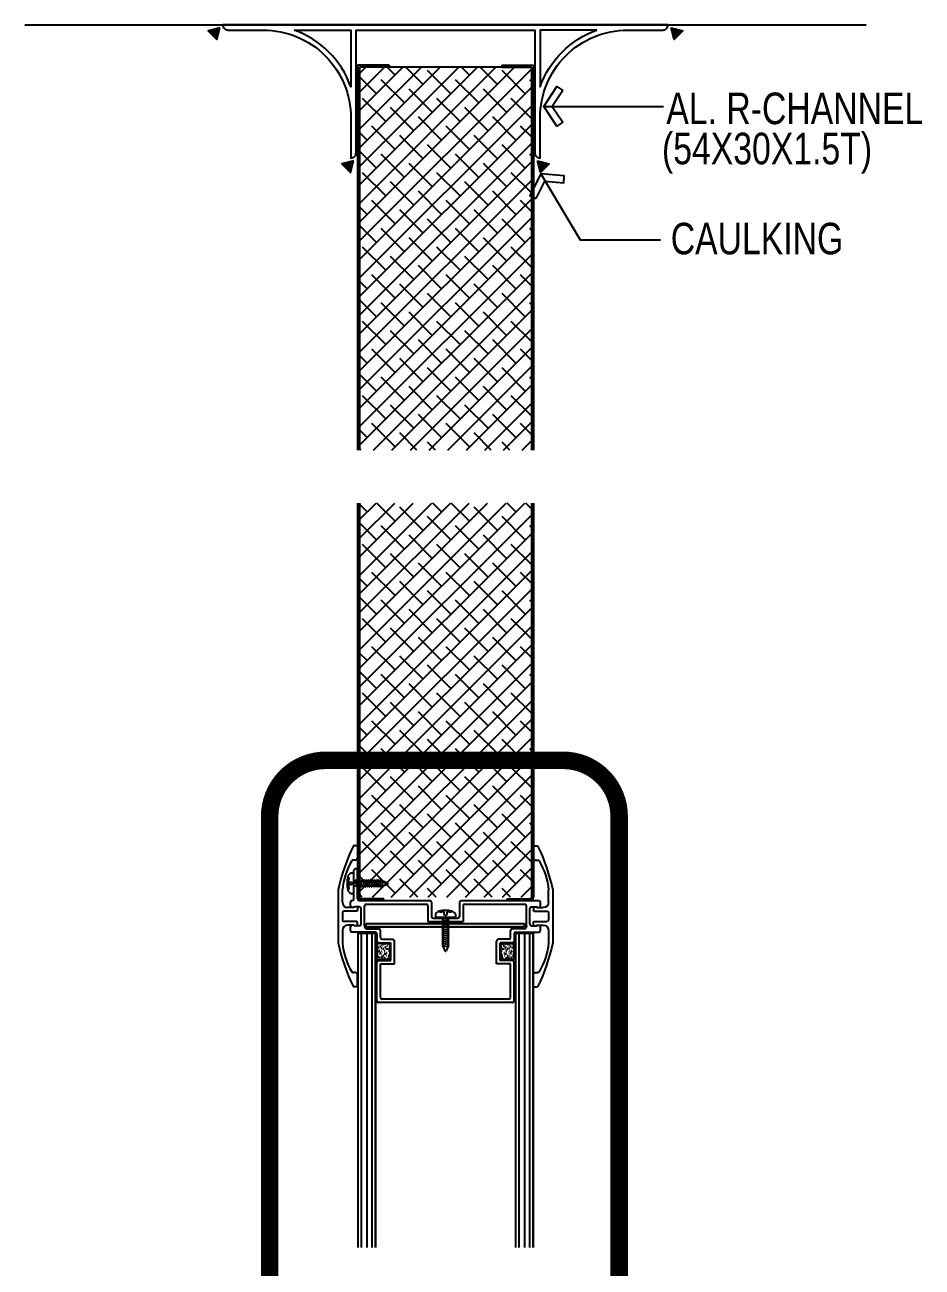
# Model space of a CAD drawing. Header units: millimetres. Extents: x 761574 to 813627, y -447408 to -384263.
# Drawn here: x 811753.2 to 812009.2, y -385376.7 to -385022.3 of the extents above; entities that cross this region are included whole.
import ezdxf

# ---------------------------------------------------------------- set-up
doc = ezdxf.new("R2010")
doc.units = ezdxf.units.MM
doc.header["$LTSCALE"] = 500
doc.linetypes.add('CENTER', pattern=[2, 1.25, -0.25, 0.25, -0.25])
doc.linetypes.add('HIDDEN', pattern=[9.525, 6.35, -3.175])
for name, color, linetype in [('2', 2, 'Continuous'), ('3', 3, 'Continuous'), ('5', 5, 'Continuous'), ('ACCY', 5, 'Continuous'), ('DIM', 7, 'Continuous'), ('DM', 4, 'Continuous'), ('SYM-1', 6, 'Continuous'), ('TEXT', 7, 'Continuous'), ('TEXT1', 2, 'Continuous'), ('WID', 4, 'Continuous')]:
    doc.layers.add(name, color=color, linetype=linetype)
doc.styles.add('글씨1', font='stylu.ttf')
pattern_1 = [(45, (-1551626.11, -453337.807), (-2.6516504305, 2.6516504305), []), (135, (-1551626.11, -453337.807), (-7.9549512915, 2.6516504305), [9.375000004, -5.625000002])]

# ---------------------------------------------------------------- blocks, each defined once
blk = doc.blocks.new('fw11')
at = {"layer": 'WID', "color": 0, "ltscale": 0.5}
for p, q in [((238177.95, -382866.79), (238176.76, -382866.79)), ((238177.95, -382866.79), (238177.95, -382870.29)), ((238177.45, -382870.79), (238176.77, -382870.79)), ((238172.45, -382879.29), (238172.45, -382894.29)), ((238173.65, -382882.79), (238173.65, -382879.26)), ((238176.95, -382884.29), (238175.15, -382884.29)), ((238177.75, -382884.09), (238177.15, -382884.09)), ((238177.95, -382884.29), (238177.95, -382885.09)), ((238173.65, -382885.79), (238173.65, -382887.79)), ((238177.75, -382885.29), (238174.15, -382885.29)), ((238177.75, -382888.29), (238174.15, -382888.29)), ((238173.65, -382890.79), (238173.65, -382894.33)), ((238176.95, -382889.29), (238175.15, -382889.29)), ((238176.95, -382889.29), (238175.45, -382889.29)), ((238177.75, -382889.49), (238177.15, -382889.49)), ((238177.95, -382889.29), (238177.95, -382888.49)), ((238177.45, -382902.79), (238176.77, -382902.79)), ((238177.95, -382906.79), (238177.95, -382903.29)), ((238177.95, -382906.79), (238176.76, -382906.79))]:
    blk.add_line(p, q, dxfattribs=at)
for centre, radius, start, end in [((238228.22, -382891.56), 57.1, 154.2988, 167.5984), ((238176.77, -382871.29), 0.5, 90, 149.2854), ((238177.45, -382870.29), 0.5, 270, 0), ((238177.93, -382868.77), 0.02, 270, 0), ((238193.45, -382881.2), 19.9, 149.2854, 174.4015), ((238175.15, -382882.79), 1.5, 180, 270), ((238177.15, -382884.29), 0.2, 90, 180), ((238177.15, -382884.29), 0.2, 90, 180), ((238177.75, -382884.29), 0.2, 0, 90), ((238174.15, -382885.79), 0.5, 90, 180), ((238174.15, -382887.79), 0.5, 180, 270), ((238177.75, -382885.09), 0.2, 270, 0), ((238177.75, -382888.49), 0.2, 0, 90), ((238175.15, -382890.79), 1.5, 90, 180), ((238177.15, -382889.29), 0.2, 180, 270), ((238177.75, -382889.29), 0.2, 270, 0), ((238228.22, -382882.03), 57.1, 192.4016, 205.7012), ((238193.45, -382892.39), 19.9, 185.5985, 210.7146), ((238176.77, -382902.29), 0.5, 210.7146, 270), ((238177.45, -382903.29), 0.5, 0, 90), ((238177.93, -382904.81), 0.02, 0, 90)]:
    blk.add_arc(centre, radius, start, end, dxfattribs=at)
blk = doc.blocks.new('nsf50')
at = {"layer": 'WID', "color": 0, "ltscale": 0.5}
for p, q in [((2786.78, 1064.44), (2786.78, 1067.69)), ((2787.28, 1068.19), (2787.28, 1068.19)), ((2787.78, 1068.19), (2787.28, 1068.19)), ((2787.78, 1059.69), (2787.78, 1068.19)), ((2787.03, 1064.19), (2786.78, 1064.44)), ((2787.03, 1064.19), (2786.78, 1063.94)), ((2786.78, 1059.69), (2786.78, 1063.94)), ((2786.28, 1059.19), (2786.28, 1059.19)), ((2788.28, 1059.19), (2808.28, 1059.19)), ((2817.28, 1059.19), (2839.28, 1059.19)), ((2839.28, 1059.19), (2839.28, 1059.19)), ((2785.78, 1057.69), (2785.78, 1058.69)), ((2786.78, 1057.19), (2786.28, 1057.19)), ((2788.28, 1057.39), (2786.98, 1057.39)), ((2788.78, 1052.49), (2788.78, 1056.89)), ((2789.78, 1057.39), (2789.78, 1057.69)), ((2789.78, 1051.99), (2789.78, 1057.39)), ((2790.28, 1058.19), (2807.28, 1058.19)), ((2807.78, 1057.69), (2807.78, 1053.19)), ((2808.78, 1058.69), (2808.78, 1054.69)), ((2816.78, 1058.69), (2816.78, 1054.69)), ((2817.78, 1057.69), (2817.78, 1053.19)), ((2818.28, 1058.19), (2835.28, 1058.19)), ((2835.78, 1057.39), (2835.78, 1057.69)), ((2835.78, 1051.99), (2835.78, 1057.39)), ((2836.78, 1052.49), (2836.78, 1056.89)), ((2837.28, 1057.39), (2838.58, 1057.39)), ((2838.78, 1057.19), (2839.28, 1057.19)), ((2839.78, 1057.69), (2839.78, 1058.69)), ((2786.78, 1052.19), (2786.28, 1052.19)), ((2788.28, 1051.99), (2786.98, 1051.99)), ((2789.78, 1051.99), (2789.78, 1051.69)), ((2807.78, 1053.19), (2817.78, 1053.19)), ((2809.28, 1054.19), (2812.55, 1054.19)), ((2812.8, 1053.94), (2812.55, 1054.19)), ((2812.8, 1053.94), (2813.05, 1054.19)), ((2813.05, 1054.19), (2816.28, 1054.19)), ((2835.78, 1051.99), (2835.78, 1051.69)), ((2837.28, 1051.99), (2838.58, 1051.99)), ((2838.78, 1052.19), (2839.28, 1052.19)), ((2785.78, 1050.69), (2785.78, 1051.69)), ((2785.78, 1050.69), (2785.78, 1051.69)), ((2792.78, 1050.19), (2786.28, 1050.19)), ((2791.78, 1050.19), (2786.28, 1050.19)), ((2790.28, 1051.19), (2793.78, 1051.19)), ((2793.28, 1049.69), (2793.28, 1047.69)), ((2794.28, 1048.69), (2794.28, 1050.69)), ((2831.28, 1048.69), (2831.28, 1050.69)), ((2835.28, 1051.19), (2831.78, 1051.19)), ((2832.28, 1049.69), (2832.28, 1047.69)), ((2832.78, 1050.19), (2839.28, 1050.19)), ((2833.78, 1050.19), (2839.28, 1050.19)), ((2839.78, 1050.69), (2839.78, 1051.69)), ((2839.78, 1050.69), (2839.78, 1051.69)), ((2793.78, 1047.19), (2797.28, 1047.19)), ((2794.78, 1048.19), (2797.78, 1048.19)), ((2797.28, 1042.19), (2797.28, 1047.19)), ((2798.28, 1041.19), (2798.28, 1047.69)), ((2827.28, 1041.19), (2827.28, 1047.69)), ((2830.78, 1048.19), (2827.78, 1048.19)), ((2828.28, 1042.19), (2828.28, 1047.19)), ((2831.78, 1047.19), (2828.28, 1047.19)), ((2793.28, 1030.69), (2793.28, 1041.69)), ((2793.78, 1042.19), (2797.28, 1042.19)), ((2831.78, 1042.19), (2828.28, 1042.19)), ((2832.28, 1030.69), (2832.28, 1041.69)), ((2794.28, 1031.69), (2794.28, 1041.19)), ((2794.28, 1041.19), (2798.28, 1041.19)), ((2831.28, 1041.19), (2827.28, 1041.19)), ((2831.28, 1031.69), (2831.28, 1041.19)), ((2830.78, 1031.19), (2794.78, 1031.19)), ((2831.78, 1030.19), (2793.78, 1030.19))]:
    blk.add_line(p, q, dxfattribs=at)
for centre, radius, start, end in [((2787.28, 1067.69), 0.5, 90, 180), ((2786.28, 1058.69), 0.5, 90, 180), ((2786.28, 1059.69), 0.5, 270, 0), ((2788.28, 1059.69), 0.5, 180, 270), ((2808.28, 1058.69), 0.5, 0, 90), ((2817.28, 1058.69), 0.5, 90, 180), ((2839.28, 1058.69), 0.5, 0, 90), ((2786.28, 1057.69), 0.5, 180, 270), ((2786.98, 1057.19), 0.2, 90, 180), ((2788.28, 1056.89), 0.5, 0, 90), ((2790.28, 1057.69), 0.5, 90, 180), ((2807.28, 1057.69), 0.5, 0, 90), ((2818.28, 1057.69), 0.5, 90, 180), ((2835.28, 1057.69), 0.5, 0, 90), ((2837.28, 1056.89), 0.5, 90, 180), ((2838.58, 1057.19), 0.2, 0, 90), ((2839.28, 1057.69), 0.5, 270, 0), ((2786.28, 1051.69), 0.5, 90, 180), ((2786.28, 1051.69), 0.5, 90, 180), ((2786.98, 1052.19), 0.2, 180, 270), ((2788.28, 1052.49), 0.5, 270, 0), ((2809.28, 1054.69), 0.5, 180, 270), ((2816.28, 1054.69), 0.5, 270, 0), ((2837.28, 1052.49), 0.5, 180, 270), ((2838.58, 1052.19), 0.2, 270, 0), ((2839.28, 1051.69), 0.5, 0, 90), ((2839.28, 1051.69), 0.5, 0, 90), ((2786.28, 1050.69), 0.5, 180, 270), ((2786.28, 1050.69), 0.5, 180, 270), ((2790.28, 1051.69), 0.5, 180, 270), ((2792.78, 1049.69), 0.5, 0, 90), ((2793.78, 1050.69), 0.5, 0, 90), ((2794.78, 1048.69), 0.5, 180, 270), ((2830.78, 1048.69), 0.5, 270, 0), ((2831.78, 1050.69), 0.5, 90, 180), ((2832.78, 1049.69), 0.5, 90, 180), ((2835.28, 1051.69), 0.5, 270, 0), ((2839.28, 1050.69), 0.5, 270, 0), ((2839.28, 1050.69), 0.5, 270, 0), ((2793.78, 1047.69), 0.5, 180, 270), ((2797.78, 1047.69), 0.5, 0, 90), ((2827.78, 1047.69), 0.5, 90, 180), ((2831.78, 1047.69), 0.5, 270, 0), ((2793.78, 1041.69), 0.5, 90, 180), ((2831.78, 1041.69), 0.5, 0, 90), ((2794.78, 1031.69), 0.5, 180, 270), ((2830.78, 1031.69), 0.5, 270, 0), ((2793.78, 1030.69), 0.5, 180, 270), ((2831.78, 1030.69), 0.5, 270, 0)]:
    blk.add_arc(centre, radius, start, end, dxfattribs=at)

msp = doc.modelspace()

# ---------------------------------------------------------------- hatches: boundary and pattern name
h = msp.add_hatch()
h.set_pattern_fill('AR-SAND', color=9, scale=0.02008, style=0)
h.set_pattern_definition([(37.5, (808812.8681, -386232.0002), (-0.03212863, 0.98274178), [0, -0.77524864, 0, -0.8670544, 0, -0.828802]), (7.5, (808812.8681, -386232.0002), (0.90264275, 1.4393848), [0, -0.41822624, 0, -0.69874384, 0, -0.2677668]), (327.5, (808812.2407, -386232.0002), (1.58831268, 0.00288587), [0, -0.255016, 0, -0.9180576, 0, -1.1985752]), (317.5, (808812.2407, -386232.0002), (1.53322136, 0.4476421), [0, -0.127508, 0, -0.60183776, 0, -0.6885432])])
h.paths.add_polyline_path([(811895.82, -385278.61), (811850.64, -385278.61), (811850.64, -385279.61), (811895.82, -385279.61)])
h = msp.add_hatch()
h.set_pattern_fill('AR-SAND', color=256, scale=0.02008, style=0)
h.set_pattern_definition([(322.5, (808750.8343, -384326.2733), (-0.03212863, -0.98274178), [0, -0.77524864, 0, -0.8670544, 0, -0.828802]), (352.5, (808750.8343, -384326.2733), (0.90264275, -1.4393848), [0, -0.41822624, 0, -0.69874384, 0, -0.2677668]), (32.5, (808750.20695, -384326.2733), (1.58831268, -0.00288587), [0, -0.255016, 0, -0.9180576, 0, -1.1985752]), (42.5, (808750.207, -384326.2733), (1.53322136, -0.4476421), [0, -0.127508, 0, -0.60183776, 0, -0.6885432])])
h.paths.add_polyline_path([(811853.7, -385288.93), (811857.48, -385288.93), (811857.48, -385284.32), (811853.7, -385284.32)])
h = msp.add_hatch()
h.set_pattern_fill('AR-SAND', color=256, scale=0.02008, style=0)
h.set_pattern_definition([(217.5, (814995.6282, -384326.2733), (0.03212863, -0.98274178), [0, -0.77524864, 0, -0.8670544, 0, -0.828802]), (187.5, (814995.6282, -384326.2733), (-0.90264275, -1.4393848), [0, -0.41822624, 0, -0.69874384, 0, -0.2677668]), (147.5, (814996.25556, -384326.2733), (-1.58831268, -0.00288587), [0, -0.255016, 0, -0.9180576, 0, -1.1985752]), (137.5, (814996.2556, -384326.2733), (-1.53322136, -0.4476421), [0, -0.127508, 0, -0.60183776, 0, -0.6885432])])
h.paths.add_polyline_path([(811892.76, -385284.32), (811888.98, -385284.32), (811888.98, -385288.93), (811892.76, -385288.93)])
at = {"layer": 'DM'}
h = msp.add_hatch(dxfattribs=at)
h.set_pattern_fill('ANSI38', color=33, scale=30, style=0)
h.set_pattern_definition(pattern_1)
h.paths.add_polyline_path([(811897.73, -385034.35), (811848.73, -385034.35), (811848.73, -385143.55), (811897.73, -385143.55)])
h = msp.add_hatch(dxfattribs=at)
h.set_pattern_fill('ANSI38', color=33, scale=30, style=0)
h.set_pattern_definition(pattern_1)
h.paths.add_polyline_path([(811848.73, -385158.69), (811897.73, -385158.69), (811897.73, -385271.08), (811848.73, -385271.08)])
at = {"layer": 'SYM-1', "linetype": 'ByBlock'}
for points in [[(811807.98, -385026.42), (811808.89, -385023.08), (811805.54, -385023.96)], [(811938.49, -385026.42), (811937.58, -385023.08), (811940.93, -385023.96)], [(811846.11, -385064.36), (811847.02, -385061.02), (811843.67, -385061.9)], [(811902.79, -385061.9), (811899.45, -385061.02), (811900.35, -385064.36)]]:
    msp.add_hatch(color=256, dxfattribs=at).paths.add_polyline_path(points)

# ---------------------------------------------------------------- linework, layer by layer
for p, q in [((811753.23, -385022.25), (811993.23, -385022.25)), ((811848.13, -385033.75), (811848.13, -385143.55)), ((811857.13, -385033.75), (811848.13, -385033.75)), ((811848.73, -385034.35), (811848.73, -385143.55)), ((811857.13, -385034.35), (811848.73, -385034.35)), ((811857.13, -385033.75), (811857.13, -385034.35)), ((811889.33, -385033.75), (811898.33, -385033.75)), ((811889.33, -385033.75), (811889.33, -385034.35)), ((811889.33, -385034.35), (811897.73, -385034.35)), ((811897.73, -385034.35), (811897.73, -385143.55)), ((811898.33, -385033.75), (811898.33, -385143.55)), ((811848.13, -385158.69), (811848.13, -385271.08)), ((811848.73, -385158.69), (811848.73, -385271.08)), ((811897.73, -385158.69), (811897.73, -385271.08)), ((811898.33, -385158.69), (811898.33, -385271.08)), ((811849.13, -385272.08), (811855.66, -385272.08)), ((811855.66, -385271.58), (811849.23, -385271.58)), ((811855.66, -385272.08), (811855.66, -385271.58)), ((811890.81, -385272.08), (811890.81, -385271.58)), ((811890.81, -385271.58), (811897.23, -385271.58)), ((811897.33, -385272.08), (811890.81, -385272.08)), ((811850.64, -385279.61), (811850.64, -385278.61)), ((811895.82, -385279.61), (811895.82, -385278.61))]:
    msp.add_line(p, q)
at = {"color": 9}
for p, q in [((811850.64, -385278.61), (811895.82, -385278.61)), ((811850.64, -385279.61), (811895.82, -385279.61))]:
    msp.add_line(p, q, dxfattribs=at)
at = {"color": 8, "linetype": 'Continuous'}
for p, q in [((811853.28, -385371.09), (811853.28, -385281.36)), ((811898.28, -385371.09), (811898.28, -385281.36))]:
    msp.add_line(p, q, dxfattribs=at)
at = {"color": 6, "linetype": 'HIDDEN', "ltscale": 0.01, "const_width": 5}
msp.add_lwpolyline([(811839.07, -385232.08), (811906.78, -385232.08, -0.414214), (811922.78, -385248.08), (811922.78, -385506.42, -0.414214), (811906.78, -385522.42), (811839.07, -385522.42, -0.414214), (811823.07, -385506.42), (811823.07, -385248.08, -0.414214)], format="xyb", close=True, dxfattribs=at)
for points in [[(811853.7, -385288.93), (811857.48, -385288.93), (811857.48, -385284.32), (811853.7, -385284.32)], [(811892.76, -385288.93), (811888.98, -385288.93), (811888.98, -385284.32), (811892.76, -385284.32)]]:
    msp.add_lwpolyline(points, close=True)
for centre, radius, start, end in [((811849.13, -385271.08), 1, 180, 270), ((811849.23, -385271.08), 0.502, 180, 270), ((811897.23, -385271.08), 0.502, 270, 0), ((811897.33, -385271.08), 1, 270, 0)]:
    msp.add_arc(centre, radius, start, end)
at = {"layer": '2', "color": 3}
for points in [[(811848.28, -385371.09), (811848.28, -385281.36), (811853.28, -385281.36), (811853.28, -385371.09)], [(811893.28, -385371.09), (811893.28, -385281.36), (811898.28, -385281.36), (811898.28, -385371.09)]]:
    msp.add_lwpolyline(points, dxfattribs=at)
at = {"layer": '3'}
for points in [[(811900.23, -385048.75, -0.414214), (811925.23, -385023.75), (811935.23, -385023.75, 0.414214), (811936.73, -385022.25), (811936.73, -385022.25), (811809.73, -385022.25), (811809.73, -385022.25, 0.414214), (811811.23, -385023.75), (811821.23, -385023.75, -0.414214), (811846.23, -385048.75), (811846.23, -385060.25, 0.414214), (811847.73, -385058.75), (811847.73, -385023.75), (811898.73, -385023.75), (811898.73, -385058.75, 0.414214), (811900.23, -385060.25), (811900.23, -385060.25)], [(811830.02, -385023.75), (811846.23, -385023.75), (811846.23, -385039.96, 0.227469)], [(811916.44, -385023.75), (811900.23, -385023.75), (811900.23, -385039.96, -0.227469)]]:
    msp.add_lwpolyline(points, format="xyb", close=True, dxfattribs=at)
at = {"layer": '5', "linetype": 'CENTER'}
for p, q in [((811849.28, -385371.09), (811849.28, -385281.36)), ((811852.28, -385371.09), (811852.28, -385281.36)), ((811894.28, -385371.09), (811894.28, -385281.36)), ((811897.28, -385371.09), (811897.28, -385281.36))]:
    msp.add_line(p, q, dxfattribs=at)
at = {"layer": 'ACCY', "color": 0}
for p, q in [((811845.41, -385265.33), (811845.55, -385265.5)), ((811845.51, -385266.45), (811845.48, -385266.6)), ((811845.48, -385266.6), (811845.48, -385266.71)), ((811845.48, -385266.71), (811845.52, -385266.78)), ((811845.56, -385266.27), (811845.51, -385266.45)), ((811845.52, -385266.78), (811845.61, -385266.82)), ((811845.55, -385265.5), (811845.62, -385265.68)), ((811845.61, -385266.08), (811845.56, -385266.27)), ((811845.63, -385265.88), (811845.61, -385266.08)), ((811845.61, -385266.82), (811845.72, -385266.83)), ((811845.62, -385265.68), (811845.63, -385265.88)), ((811845.72, -385266.83), (811845.86, -385266.83)), ((811845.86, -385266.83), (811846.01, -385266.82)), ((811846.01, -385266.82), (811846.16, -385266.81)), ((811846.16, -385266.81), (811846.3, -385266.82)), ((811846.3, -385266.82), (811846.42, -385266.84)), ((811847.04, -385264.3), (811846.32, -385264.3)), ((811846.42, -385266.84), (811846.52, -385266.9)), ((811846.52, -385266.9), (811846.59, -385266.98)), ((811846.59, -385266.98), (811846.63, -385267.08)), ((811846.63, -385267.08), (811846.65, -385267.19)), ((811847.04, -385270.08), (811847.04, -385264.3)), ((811847.04, -385266.46), (811847.52, -385266.46)), ((811847.76, -385266.46), (811848.12, -385266.46)), ((811848.36, -385266.46), (811848.72, -385266.46)), ((811848.96, -385266.46), (811849.31, -385266.46)), ((811849.56, -385266.46), (811849.97, -385266.46)), ((811850.21, -385266.46), (811850.56, -385266.46)), ((811850.81, -385266.46), (811851.16, -385266.46)), ((811851.4, -385266.46), (811851.76, -385266.46)), ((811852, -385266.46), (811852.36, -385266.46)), ((811852.6, -385266.46), (811852.95, -385266.46)), ((811853.2, -385266.46), (811853.55, -385266.46)), ((811853.79, -385266.46), (811854.15, -385266.46)), ((811854.39, -385266.46), (811854.74, -385266.46)), ((811854.99, -385266.46), (811855.34, -385266.46)), ((811855.34, -385266.46), (811856.72, -385267.01)), ((811845.55, -385268.88), (811845.41, -385269.04)), ((811845.52, -385267.59), (811845.48, -385267.67)), ((811845.48, -385267.67), (811845.48, -385267.78)), ((811845.48, -385267.78), (811845.51, -385267.93)), ((811845.51, -385267.93), (811845.56, -385268.1)), ((811845.61, -385267.55), (811845.52, -385267.59)), ((811845.62, -385268.69), (811845.55, -385268.88)), ((811845.56, -385268.1), (811845.61, -385268.3)), ((811845.72, -385267.54), (811845.61, -385267.55)), ((811845.61, -385268.3), (811845.63, -385268.5)), ((811845.63, -385268.5), (811845.62, -385268.69)), ((811845.86, -385267.55), (811845.72, -385267.54)), ((811846.01, -385267.56), (811845.86, -385267.55)), ((811846.16, -385267.56), (811846.01, -385267.56)), ((811846.3, -385267.56), (811846.16, -385267.56)), ((811846.42, -385267.53), (811846.3, -385267.56)), ((811846.32, -385270.08), (811847.04, -385270.08)), ((811846.52, -385267.47), (811846.42, -385267.53)), ((811846.59, -385267.39), (811846.52, -385267.47)), ((811846.63, -385267.29), (811846.59, -385267.39)), ((811846.65, -385267.19), (811846.63, -385267.29)), ((811847.04, -385267.91), (811847.82, -385267.91)), ((811848.06, -385267.91), (811848.42, -385267.91)), ((811848.66, -385267.91), (811849.01, -385267.91)), ((811849.26, -385267.91), (811849.61, -385267.91)), ((811849.91, -385267.91), (811850.26, -385267.91)), ((811850.51, -385267.91), (811850.86, -385267.91)), ((811851.1, -385267.91), (811851.46, -385267.91)), ((811851.7, -385267.91), (811852.06, -385267.91)), ((811852.3, -385267.91), (811852.65, -385267.91)), ((811852.9, -385267.91), (811853.25, -385267.91)), ((811853.49, -385267.91), (811853.85, -385267.91)), ((811854.09, -385267.91), (811854.44, -385267.91)), ((811854.69, -385267.91), (811855.04, -385267.91)), ((811855.28, -385267.91), (811855.34, -385267.91)), ((811855.34, -385267.91), (811856.73, -385267.37)), ((811870.36, -385276.07), (811870.36, -385276.79)), ((811870.36, -385276.79), (811876.14, -385276.79)), ((811871.56, -385275.3), (811871.4, -385275.16)), ((811871.74, -385275.37), (811871.56, -385275.3)), ((811871.94, -385275.38), (811871.74, -385275.37)), ((811872.14, -385275.36), (811871.94, -385275.38)), ((811872.33, -385275.31), (811872.14, -385275.36)), ((811872.51, -385275.26), (811872.33, -385275.31)), ((811872.66, -385275.23), (811872.51, -385275.26)), ((811872.52, -385276.79), (811872.52, -385277.57)), ((811872.77, -385275.23), (811872.66, -385275.23)), ((811872.84, -385275.27), (811872.77, -385275.23)), ((811872.88, -385275.36), (811872.84, -385275.27)), ((811872.87, -385275.91), (811872.88, -385275.76)), ((811872.88, -385276.05), (811872.87, -385275.91)), ((811872.89, -385275.47), (811872.88, -385275.36)), ((811872.88, -385275.76), (811872.89, -385275.61)), ((811872.91, -385276.18), (811872.88, -385276.05)), ((811872.89, -385275.61), (811872.89, -385275.47)), ((811872.96, -385276.27), (811872.91, -385276.18)), ((811873.05, -385276.34), (811872.96, -385276.27)), ((811873.14, -385276.39), (811873.05, -385276.34)), ((811873.25, -385276.4), (811873.14, -385276.39)), ((811873.36, -385276.39), (811873.25, -385276.4)), ((811873.45, -385276.34), (811873.36, -385276.39)), ((811873.53, -385276.27), (811873.45, -385276.34)), ((811873.59, -385276.18), (811873.53, -385276.27)), ((811873.62, -385276.05), (811873.59, -385276.18)), ((811873.62, -385275.36), (811873.61, -385275.47)), ((811873.61, -385275.47), (811873.61, -385275.61)), ((811873.61, -385275.61), (811873.62, -385275.76)), ((811873.65, -385275.27), (811873.62, -385275.36)), ((811873.62, -385275.76), (811873.63, -385275.91)), ((811873.63, -385275.91), (811873.62, -385276.05)), ((811873.73, -385275.23), (811873.65, -385275.27)), ((811873.84, -385275.23), (811873.73, -385275.23)), ((811873.99, -385275.26), (811873.84, -385275.23)), ((811873.98, -385276.79), (811873.98, -385277.27)), ((811873.98, -385277.51), (811873.98, -385277.87)), ((811874.17, -385275.31), (811873.99, -385275.26)), ((811874.36, -385275.36), (811874.17, -385275.31)), ((811874.56, -385275.38), (811874.36, -385275.36)), ((811874.75, -385275.37), (811874.56, -385275.38)), ((811874.94, -385275.3), (811874.75, -385275.37)), ((811875.1, -385275.16), (811874.94, -385275.3)), ((811876.14, -385276.79), (811876.14, -385276.07)), ((811872.52, -385277.81), (811872.52, -385278.17)), ((811872.52, -385278.41), (811872.52, -385278.76)), ((811872.52, -385279.01), (811872.52, -385279.36)), ((811872.52, -385279.66), (811872.52, -385280.01)), ((811872.52, -385280.26), (811872.52, -385280.61)), ((811872.52, -385280.85), (811872.52, -385281.21)), ((811873.98, -385278.11), (811873.98, -385278.47)), ((811873.98, -385278.71), (811873.98, -385279.07)), ((811873.98, -385279.31), (811873.98, -385279.72)), ((811873.98, -385279.96), (811873.98, -385280.32)), ((811873.98, -385280.56), (811873.98, -385280.91)), ((811873.98, -385281.15), (811873.98, -385281.51)), ((811872.52, -385281.45), (811872.52, -385281.81)), ((811872.52, -385282.05), (811872.52, -385282.4)), ((811872.52, -385282.65), (811872.52, -385283)), ((811872.52, -385283.24), (811872.52, -385283.6)), ((811872.52, -385283.84), (811872.52, -385284.19)), ((811872.52, -385284.44), (811872.52, -385284.79)), ((811873.98, -385281.75), (811873.98, -385282.11)), ((811873.98, -385282.35), (811873.98, -385282.71)), ((811873.98, -385282.95), (811873.98, -385283.3)), ((811873.98, -385283.54), (811873.98, -385283.9)), ((811873.98, -385284.14), (811873.98, -385284.5)), ((811873.98, -385284.74), (811873.98, -385285.09)), ((811872.52, -385285.03), (811872.52, -385285.09)), ((811872.52, -385285.09), (811873.07, -385286.48)), ((811873.98, -385285.09), (811873.43, -385286.47))]:
    msp.add_line(p, q, dxfattribs=at)
at = {"layer": 'ACCY', "color": 0, "linetype": 'Continuous'}
for p, q in [((811847.47, -385267.21), (811847.52, -385266.46)), ((811847.62, -385266.23), (811847.52, -385266.46)), ((811847.52, -385267.22), (811847.76, -385266.46)), ((811847.67, -385266.22), (811847.76, -385266.46)), ((811847.9, -385268.16), (811848.21, -385266.23)), ((811848.21, -385266.23), (811848.12, -385266.46)), ((811848.26, -385266.22), (811848.36, -385266.46)), ((811848.49, -385268.16), (811848.81, -385266.23)), ((811848.81, -385266.23), (811848.72, -385266.46)), ((811848.86, -385266.22), (811848.96, -385266.46)), ((811849.09, -385268.16), (811849.41, -385266.23)), ((811849.41, -385266.23), (811849.31, -385266.46)), ((811849.46, -385266.22), (811849.56, -385266.46)), ((811849.76, -385268.15), (811850.08, -385266.22)), ((811850.06, -385266.23), (811849.97, -385266.46)), ((811850.11, -385266.22), (811850.21, -385266.46)), ((811850.36, -385268.15), (811850.68, -385266.22)), ((811850.66, -385266.23), (811850.56, -385266.46)), ((811850.71, -385266.22), (811850.81, -385266.46)), ((811850.96, -385268.15), (811851.27, -385266.22)), ((811851.26, -385266.23), (811851.16, -385266.46)), ((811851.31, -385266.22), (811851.4, -385266.46)), ((811851.55, -385268.15), (811851.87, -385266.22)), ((811851.85, -385266.23), (811851.76, -385266.46)), ((811851.9, -385266.22), (811852, -385266.46)), ((811852.15, -385268.15), (811852.47, -385266.22)), ((811852.45, -385266.23), (811852.36, -385266.46)), ((811852.5, -385266.22), (811852.6, -385266.46)), ((811852.75, -385268.15), (811853.07, -385266.22)), ((811853.05, -385266.23), (811852.95, -385266.46)), ((811853.1, -385266.22), (811853.2, -385266.46)), ((811853.35, -385268.15), (811853.66, -385266.22)), ((811853.65, -385266.23), (811853.55, -385266.46)), ((811853.7, -385266.22), (811853.79, -385266.46)), ((811853.94, -385268.15), (811854.26, -385266.22)), ((811854.24, -385266.23), (811854.15, -385266.46)), ((811854.29, -385266.22), (811854.39, -385266.46)), ((811854.54, -385268.15), (811854.86, -385266.22)), ((811854.84, -385266.23), (811854.74, -385266.46)), ((811854.89, -385266.22), (811854.99, -385266.46)), ((811855.14, -385268.15), (811855.41, -385266.49)), ((811847.91, -385268.15), (811847.82, -385267.91)), ((811847.97, -385268.15), (811848.06, -385267.91)), ((811848.51, -385268.15), (811848.42, -385267.91)), ((811848.56, -385268.15), (811848.66, -385267.91)), ((811849.11, -385268.15), (811849.01, -385267.91)), ((811849.16, -385268.15), (811849.26, -385267.91)), ((811849.76, -385268.15), (811849.67, -385267.91)), ((811849.81, -385268.15), (811849.91, -385267.91)), ((811850.36, -385268.15), (811850.26, -385267.91)), ((811850.41, -385268.15), (811850.51, -385267.91)), ((811850.96, -385268.15), (811850.86, -385267.91)), ((811851.01, -385268.15), (811851.1, -385267.91)), ((811851.55, -385268.15), (811851.46, -385267.91)), ((811851.61, -385268.15), (811851.7, -385267.91)), ((811852.15, -385268.15), (811852.06, -385267.91)), ((811852.2, -385268.15), (811852.3, -385267.91)), ((811852.75, -385268.15), (811852.65, -385267.91)), ((811852.8, -385268.15), (811852.9, -385267.91)), ((811853.35, -385268.15), (811853.25, -385267.91)), ((811853.4, -385268.15), (811853.49, -385267.91)), ((811853.94, -385268.15), (811853.85, -385267.91)), ((811853.99, -385268.15), (811854.09, -385267.91)), ((811854.54, -385268.15), (811854.44, -385267.91)), ((811854.59, -385268.15), (811854.69, -385267.91)), ((811855.14, -385268.15), (811855.04, -385267.91)), ((811855.19, -385268.15), (811855.28, -385267.91)), ((811872.28, -385277.65), (811874.21, -385277.96)), ((811872.29, -385277.67), (811872.52, -385277.57)), ((811872.29, -385277.72), (811872.52, -385277.81)), ((811873.22, -385277.22), (811873.98, -385277.27)), ((811873.22, -385277.27), (811873.98, -385277.51)), ((811874.21, -385277.37), (811873.98, -385277.27)), ((811874.21, -385277.42), (811873.98, -385277.51)), ((811872.28, -385278.24), (811874.21, -385278.56)), ((811872.28, -385278.84), (811874.21, -385279.16)), ((811872.29, -385278.26), (811872.52, -385278.17)), ((811872.29, -385278.31), (811872.52, -385278.41)), ((811872.29, -385278.86), (811872.52, -385278.76)), ((811872.29, -385278.91), (811872.52, -385279.01)), ((811872.29, -385279.51), (811872.52, -385279.42)), ((811872.29, -385279.51), (811874.22, -385279.83)), ((811872.29, -385279.56), (811872.52, -385279.66)), ((811872.29, -385280.11), (811872.52, -385280.01)), ((811872.29, -385280.11), (811874.22, -385280.43)), ((811872.29, -385280.16), (811872.52, -385280.26)), ((811872.29, -385280.71), (811872.52, -385280.61)), ((811872.29, -385280.71), (811874.22, -385281.03)), ((811872.29, -385280.76), (811872.52, -385280.85)), ((811872.29, -385281.31), (811872.52, -385281.21)), ((811872.29, -385281.31), (811874.22, -385281.62)), ((811874.21, -385277.96), (811873.98, -385277.87)), ((811874.21, -385278.02), (811873.98, -385278.11)), ((811874.21, -385278.56), (811873.98, -385278.47)), ((811874.21, -385278.61), (811873.98, -385278.71)), ((811874.21, -385279.16), (811873.98, -385279.07)), ((811874.21, -385279.21), (811873.98, -385279.31)), ((811874.21, -385279.81), (811873.98, -385279.72)), ((811874.21, -385279.86), (811873.98, -385279.96)), ((811874.21, -385280.41), (811873.98, -385280.32)), ((811874.21, -385280.46), (811873.98, -385280.56)), ((811874.21, -385281.01), (811873.98, -385280.91)), ((811874.21, -385281.06), (811873.98, -385281.15)), ((811872.29, -385281.36), (811872.52, -385281.45)), ((811872.29, -385281.9), (811872.52, -385281.81)), ((811872.29, -385281.9), (811874.22, -385282.22)), ((811872.29, -385281.95), (811872.52, -385282.05)), ((811872.29, -385282.5), (811872.52, -385282.4)), ((811872.29, -385282.5), (811874.22, -385282.82)), ((811872.29, -385282.55), (811872.52, -385282.65)), ((811872.29, -385283.1), (811872.52, -385283)), ((811872.29, -385283.1), (811874.22, -385283.42)), ((811872.29, -385283.15), (811872.52, -385283.24)), ((811872.29, -385283.69), (811872.52, -385283.6)), ((811872.29, -385283.69), (811874.22, -385284.01)), ((811872.29, -385283.74), (811872.52, -385283.84)), ((811872.29, -385284.29), (811872.52, -385284.19)), ((811872.29, -385284.29), (811874.22, -385284.61)), ((811872.29, -385284.34), (811872.52, -385284.44)), ((811872.29, -385284.89), (811872.52, -385284.79)), ((811874.21, -385281.6), (811873.98, -385281.51)), ((811874.21, -385281.66), (811873.98, -385281.75)), ((811874.21, -385282.2), (811873.98, -385282.11)), ((811874.21, -385282.25), (811873.98, -385282.35)), ((811874.21, -385282.8), (811873.98, -385282.71)), ((811874.21, -385282.85), (811873.98, -385282.95)), ((811874.21, -385283.4), (811873.98, -385283.3)), ((811874.21, -385283.45), (811873.98, -385283.54)), ((811874.21, -385283.99), (811873.98, -385283.9)), ((811874.21, -385284.04), (811873.98, -385284.14)), ((811874.21, -385284.59), (811873.98, -385284.5)), ((811874.21, -385284.64), (811873.98, -385284.74)), ((811872.29, -385284.89), (811873.95, -385285.16)), ((811872.29, -385284.94), (811872.52, -385285.03))]:
    msp.add_line(p, q, dxfattribs=at)
at = {"layer": 'ACCY', "color": 0}
for centre, radius, start, end in [((811851.96, -385267.19), 6.81, 164.205, 195.795), ((811846.72, -385265.57), 1.34, 107.6274, 169.888), ((811846.72, -385268.81), 1.34, 190.112, 252.3726), ((811871.63, -385276.47), 1.34, 100.112, 162.3726), ((811873.25, -385281.71), 6.81, 74.205, 105.795), ((811874.87, -385276.47), 1.34, 17.6274, 79.888)]:
    msp.add_arc(centre, radius, start, end, dxfattribs=at)
at = {"layer": 'ACCY', "color": 0, "linetype": 'Continuous'}
for centre, radius, start, end in [((811847.64, -385266.26), 0.0449, 60.0753, 130.1339), ((811848.24, -385266.26), 0.0449, 60.0753, 130.1339), ((811848.84, -385266.26), 0.0449, 60.0753, 130.1339), ((811849.44, -385266.26), 0.0449, 60.0753, 130.1339), ((811850.09, -385266.26), 0.0449, 60.0753, 130.1339), ((811850.69, -385266.26), 0.0449, 60.0753, 130.1339), ((811851.28, -385266.26), 0.0449, 60.0753, 130.1339), ((811851.88, -385266.26), 0.0449, 60.0753, 130.1339), ((811852.48, -385266.26), 0.0449, 60.0753, 130.1339), ((811853.08, -385266.26), 0.0449, 60.0753, 130.1339), ((811853.68, -385266.26), 0.0449, 60.0753, 130.1339), ((811854.27, -385266.26), 0.0449, 60.0753, 130.1339), ((811854.87, -385266.26), 0.0449, 60.0753, 130.1339), ((811856.6, -385267.19), 0.223, 305.1627, 54.8373), ((811847.5, -385267.2), 0.0292, 200.6851, 319.2729), ((811847.94, -385268.11), 0.0449, 240.0753, 310.1339), ((811848.53, -385268.11), 0.0449, 240.0753, 310.1339), ((811849.13, -385268.11), 0.0449, 240.0753, 310.1339), ((811849.78, -385268.11), 0.0449, 240.0753, 310.1339), ((811850.38, -385268.11), 0.0449, 240.0753, 310.1339), ((811850.98, -385268.11), 0.0449, 240.0753, 310.1339), ((811851.58, -385268.11), 0.0449, 240.0753, 310.1339), ((811852.17, -385268.11), 0.0449, 240.0753, 310.1339), ((811852.77, -385268.11), 0.0449, 240.0753, 310.1339), ((811853.37, -385268.11), 0.0449, 240.0753, 310.1339), ((811853.96, -385268.11), 0.0449, 240.0753, 310.1339), ((811854.56, -385268.11), 0.0449, 240.0753, 310.1339), ((811855.16, -385268.11), 0.0449, 240.0753, 310.1339), ((811872.33, -385277.69), 0.0449, 150.0753, 220.1339), ((811873.23, -385277.25), 0.0292, 110.6851, 229.2729), ((811874.17, -385277.4), 0.0449, 330.0753, 40.1339), ((811872.33, -385278.29), 0.0449, 150.0753, 220.1339), ((811872.33, -385278.88), 0.0449, 150.0753, 220.1339), ((811872.33, -385279.54), 0.0449, 150.0753, 220.1339), ((811872.33, -385280.13), 0.0449, 150.0753, 220.1339), ((811872.33, -385280.73), 0.0449, 150.0753, 220.1339), ((811872.33, -385281.33), 0.0449, 150.0753, 220.1339), ((811874.17, -385277.99), 0.0449, 330.0753, 40.1339), ((811874.17, -385278.59), 0.0449, 330.0753, 40.1339), ((811874.17, -385279.19), 0.0449, 330.0753, 40.1339), ((811874.17, -385279.84), 0.0449, 330.0753, 40.1339), ((811874.17, -385280.44), 0.0449, 330.0753, 40.1339), ((811874.17, -385281.04), 0.0449, 330.0753, 40.1339), ((811872.33, -385281.93), 0.0449, 150.0753, 220.1339), ((811872.33, -385282.52), 0.0449, 150.0753, 220.1339), ((811872.33, -385283.12), 0.0449, 150.0753, 220.1339), ((811872.33, -385283.72), 0.0449, 150.0753, 220.1339), ((811872.33, -385284.31), 0.0449, 150.0753, 220.1339), ((811874.17, -385281.63), 0.0449, 330.0753, 40.1339), ((811874.17, -385282.23), 0.0449, 330.0753, 40.1339), ((811874.17, -385282.83), 0.0449, 330.0753, 40.1339), ((811874.17, -385283.43), 0.0449, 330.0753, 40.1339), ((811874.17, -385284.02), 0.0449, 330.0753, 40.1339), ((811874.17, -385284.62), 0.0449, 330.0753, 40.1339), ((811872.33, -385284.91), 0.0449, 150.0753, 220.1339), ((811873.25, -385286.35), 0.223, 215.1627, 324.8373)]:
    msp.add_arc(centre, radius, start, end, dxfattribs=at)
at = {"layer": 'DIM', "color": 8, "linetype": 'Continuous'}
for p, q in [((811850.78, -385281.36), (811850.78, -385371.09)), ((811895.78, -385281.36), (811895.78, -385371.09))]:
    msp.add_line(p, q, dxfattribs=at)
at = {"layer": 'DM', "color": 33}
msp.add_line((811889.33, -385034.35), (811857.13, -385034.35), dxfattribs=at)
at = {"layer": 'SYM-1', "linetype": 'ByBlock'}
for points in [[(811808.89, -385023.08), (811805.54, -385023.96), (811807.98, -385026.42)], [(811937.58, -385023.08), (811940.93, -385023.96), (811938.49, -385026.42)], [(811847.02, -385061.02), (811843.67, -385061.9), (811846.11, -385064.36)], [(811899.45, -385061.02), (811902.79, -385061.9), (811900.35, -385064.36)]]:
    msp.add_lwpolyline(points, close=True, dxfattribs=at)
at = {"layer": 'TEXT', "color": 7}
for points in [[(811906.68, -385040.94), (811903.67, -385045.56), (811906.69, -385050.01), (811905.04, -385051.13), (811901.27, -385045.59), (811905.01, -385039.85)], [(811899.11, -385071.81), (811901.61, -385066.89), (811906.97, -385067.28), (811907.12, -385065.29), (811900.43, -385064.79), (811897.33, -385070.9)]]:
    msp.add_lwpolyline(points, close=True, dxfattribs=at)
for points in [[(811901.27, -385045.59), (811935.39, -385045.59)], [(811900.43, -385064.79), (811911.68, -385083.59), (811934.57, -385083.59)]]:
    msp.add_lwpolyline(points, dxfattribs=at)

# ---------------------------------------------------------------- block references
at = {"layer": 'WID', "color": 6, "yscale": 1.00400000000338, "zscale": 1.00400000000338}
for p, xscale in [((572717.47, -858.26), 1.00400000000338), ((1051028.99, -858.26), -1.00400000000338)]:
    msp.add_blockref('fw11', p, dxfattribs=dict(at, xscale=xscale))
at = {"layer": 'WID', "color": 4, "ltscale": 0.5, "xscale": 1.00400000000338, "yscale": 1.00400000000338, "zscale": 1.00400000000338}
msp.add_blockref('nsf50', (809049.2, -386335.51), dxfattribs=at)

# ---------------------------------------------------------------- texts
at = {"layer": 'TEXT1', "color": 7, "linetype": 'ByBlock', "style": '글씨1', "width": 0.8}
for s, p in [('AL. R-CHANNEL', (811936.24, -385050.58)), ('(54X30X1.5T)', (811935, -385062.03)), ('CAULKING', (811937.5, -385087.72))]:
    msp.add_text(s, height=9, dxfattribs=at).set_placement(p)

doc.saveas('drawing.dxf')
